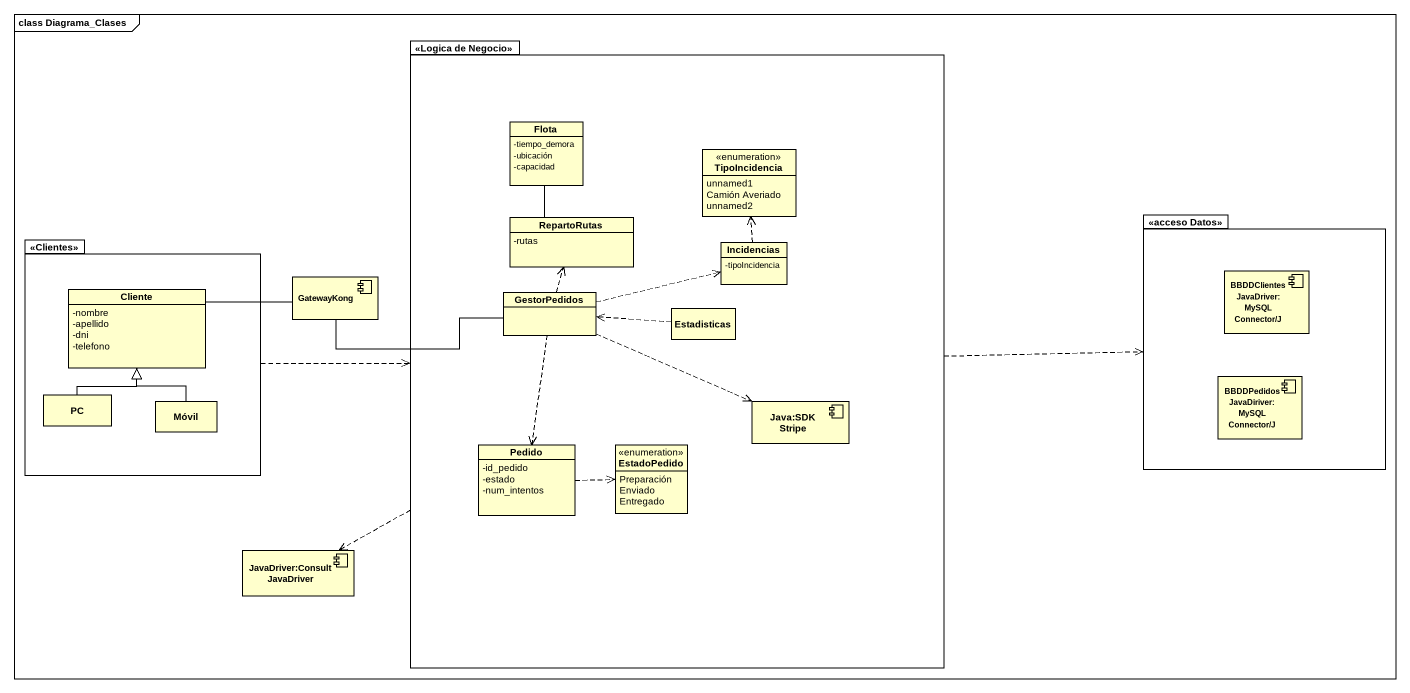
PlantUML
@startuml
mainframe class Diagrama_Clases
allowmixing
hide circle
hide empty members
skinparam classAttributeIconSize 0
package "<<Logica de Negocio>>" as Logica_de_Negocio {
  class Flota {
    -tiempo_demora
    -ubicación
    -capacidad
  }
  enum TipoIncidencia {
    unnamed1
    Camión Averiado
    unnamed2
  }
  class RepartoRutas {
    -rutas
  }
  class Incidencias {
    -tipoIncidencia
  }
  class GestorPedidos
  class Estadisticas
  component "Java:SDK Stripe" as Java_SDK_Stripe
  class Pedido {
    -id_pedido
    -estado
    -num_intentos
  }
  enum EstadoPedido {
    Preparación
    Enviado
    Entregado
  }
}
package "<<acceso Datos>>" as acceso_Datos {
  component "BBDDClientes JavaDriver: MySQL Connector/J" as BBDDClientes_JavaDriver
  component "BBDDPedidos JavaDiriver: MySQL Connector/J" as BBDDPedidos_JavaDiriver
}
package "<<Clientes>>" as Clientes {
  class Cliente {
    -nombre
    -apellido
    -dni
    -telefono
  }
  class PC
  class Móvil
}
component GatewayKong
component "JavaDriver:Consult JavaDriver" as JavaDriver_Consult
Logica_de_Negocio .right.> acceso_Datos
Logica_de_Negocio .left.> JavaDriver_Consult
Flota -- RepartoRutas
Clientes .right.> Logica_de_Negocio
Incidencias .up.> TipoIncidencia
Cliente -right- GatewayKong
GatewayKong -right- GestorPedidos
GestorPedidos .up.> RepartoRutas
GestorPedidos .right.> Incidencias
GestorPedidos .right.> Java_SDK_Stripe
GestorPedidos ..> Pedido
Estadisticas .left.> GestorPedidos
PC -up-|> Cliente
Móvil -up-|> Cliente
Pedido .right.> EstadoPedido
@enduml
